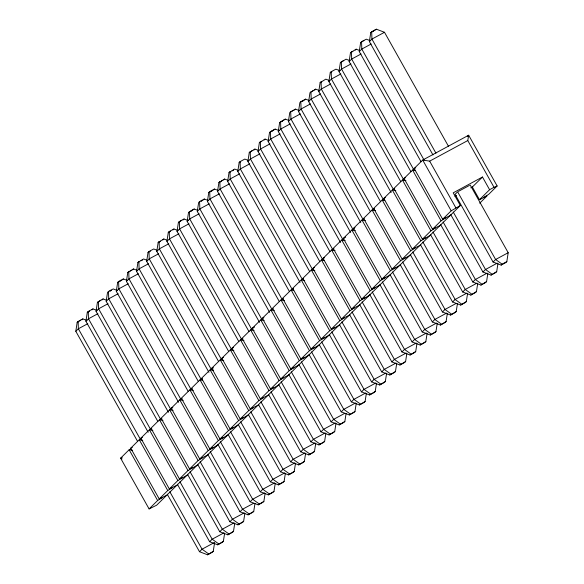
<?xml version="1.0" encoding="UTF-8"?>
<svg xmlns="http://www.w3.org/2000/svg" width="584" height="584" viewBox="0 0 584 584"><rect width="100%" height="100%" fill="white"/><g stroke="black" fill="none" stroke-linecap="round" stroke-linejoin="round"><path stroke-width="0.88" d="M137.627 441.446L75.81 331.289L77.168 322.39L78.125 321.441L82.84 318.901L86.885 320.441M148.19 432.248L85.928 321.302L87.293 312.396L88.25 311.454L92.965 308.907L97.01 310.454M157.87 421.466L96.053 311.316L97.418 302.41L103.083 298.92L106.325 300.154M168.44 412.267L106.178 301.322L107.536 292.416L108.493 291.474L113.208 288.927L117.253 290.474M178.558 402.281L116.304 291.336L117.661 282.43L118.618 281.488L123.333 278.94L127.378 280.481M188.238 391.499L126.421 281.342L127.787 272.443L133.459 268.947L136.692 270.18M198.363 381.505L136.547 271.356L137.904 262.45L143.576 258.96L146.818 260.194M208.926 372.307L146.672 261.362L148.029 252.463L148.986 251.514L153.702 248.974L157.746 250.514M218.606 361.525L156.789 251.376L158.155 242.469L163.827 238.98L167.06 240.214M228.731 351.539L166.915 241.389L168.28 232.483L169.236 231.541L173.944 228.994L177.989 230.534M238.856 341.552L177.04 231.395L178.397 222.489L179.354 221.548L184.07 219L188.114 220.548M248.974 331.559L187.165 221.409L188.523 212.503L194.195 209.014L197.428 210.247M259.544 322.361L197.282 211.415L198.648 202.517L199.604 201.568L204.312 199.02L208.364 200.567M269.669 312.374L207.408 201.429L208.765 192.523L209.722 191.581L214.438 189.033L218.482 190.574M279.342 301.592L217.533 191.435L218.891 182.537L224.563 179.04L227.797 180.281M289.467 291.599L227.651 181.449L229.016 172.543L234.688 169.053L237.922 170.287M300.037 282.401L237.776 171.462L239.141 162.556L240.097 161.615L244.806 159.067L248.85 160.607M309.717 271.618L247.901 161.469L249.258 152.563L254.931 149.073L258.164 150.307M319.835 261.632L258.026 151.482L259.384 142.576L265.056 139.087L268.29 140.321M329.96 251.646L268.144 141.489L269.509 132.59L270.465 131.641L275.173 129.093L279.225 130.641M167.265 494.261L199.502 551.712L207.59 554.8L212.306 552.252L213.262 551.311L214.627 542.405M340.53 242.448L278.269 131.502L279.627 122.596L285.299 119.107L288.532 120.34M177.383 484.267L209.627 541.726L217.715 544.814L222.431 542.266L223.387 541.317L224.614 533.309M350.648 232.454L288.394 121.508L289.752 112.61L290.708 111.661L295.424 109.113L299.468 110.661M187.508 474.281L219.752 531.732L227.84 534.82L232.556 532.272L233.512 531.331L234.732 523.315M360.773 222.468L298.512 111.522L299.877 102.616L300.833 101.674L305.549 99.127L309.593 100.667M197.633 464.295L229.87 521.746L237.965 524.834L242.674 522.286L243.63 521.344L244.857 513.329M370.453 211.685L308.637 101.536L310.002 92.63L315.667 89.14L318.908 90.374M207.751 454.301L239.995 511.759L248.083 514.84L252.799 512.292L253.755 511.35L254.982 503.335M380.578 201.692L318.762 91.542L320.12 82.636L325.792 79.147L329.026 80.38M217.876 444.314L250.12 501.766L258.208 504.853L262.924 502.306L263.88 501.364L265.107 493.349M391.141 192.501L328.88 81.556L330.245 72.65L331.201 71.708L335.917 69.16L339.961 70.7M228.001 434.321L260.245 491.779L268.333 494.86L273.042 492.319L273.998 491.37L275.225 483.355M400.821 181.719L339.005 71.562L340.37 62.656L346.035 59.166L349.276 60.4M238.126 424.334L270.363 481.785L278.451 484.873L283.167 482.326L284.123 481.384L285.35 473.369M410.946 171.725L349.13 61.575L350.488 52.669L356.16 49.18L359.394 50.414M248.244 414.341L280.488 471.799L288.576 474.887L293.292 472.339L294.248 471.39L295.475 463.382M421.064 161.739L359.255 51.582L360.613 42.683L361.569 41.734L366.285 39.186L370.329 40.734M258.369 404.354L290.613 461.805L298.701 464.893L303.417 462.346L304.373 461.404L305.593 453.388M432.97 154.921L369.373 41.595L370.738 32.689L371.694 31.748L376.41 29.2L384.498 32.288L448.534 146.401M268.494 394.368L300.731 451.819L308.827 454.907L313.535 452.359L314.491 451.41L315.718 443.402M278.612 384.374L310.856 441.825L318.944 444.913L323.66 442.365L324.616 441.424L325.843 433.408M288.737 374.388L320.981 431.839L329.069 434.927L333.785 432.379L334.741 431.437L335.968 423.422M298.862 364.394L331.099 421.852L339.194 424.933L343.903 422.385L344.859 421.444L346.086 413.428M308.987 354.408L341.224 411.859L349.312 414.947L354.028 412.399L354.984 411.457L356.211 403.442M319.105 344.414L351.349 401.872L359.437 404.96L364.153 402.412L365.109 401.464L366.336 393.455M329.23 334.428L361.474 391.879L369.562 394.966L374.278 392.419L375.235 391.477L376.454 383.462M339.355 324.434L371.592 381.892L379.688 384.98L384.396 382.432L385.352 381.483L386.579 373.475M349.473 314.447L381.717 371.898L389.805 374.986L394.521 372.439L395.477 371.497L396.704 363.482M359.598 304.461L391.842 361.912L399.93 365L404.646 362.452L405.603 361.511L406.822 353.495M369.723 294.467L401.96 351.926L410.056 355.006L414.764 352.459L415.72 351.517L416.947 343.502M379.848 284.481L412.085 341.932L420.173 345.02L424.889 342.472L425.846 341.531L427.072 333.515M389.966 274.487L422.21 331.946L430.299 335.026L435.014 332.486L435.971 331.537L437.197 323.529M400.091 264.501L432.335 321.952L440.424 325.04L445.132 322.492L446.096 321.55L447.315 313.535M410.216 254.507L442.453 311.966L450.541 315.053L455.257 312.506L456.214 311.557L457.44 303.549M420.334 244.521L452.578 301.972L460.666 305.06L465.382 302.512L466.339 301.57L467.565 293.555M430.459 234.534L462.703 291.985L470.792 295.073L475.507 292.526L476.464 291.584L477.683 283.568M440.584 224.541L472.821 281.999L480.917 285.08L485.625 282.532L486.581 281.59L487.808 273.575M450.702 214.554L482.946 272.005L491.034 275.093L495.75 272.546L496.707 271.604L497.933 263.588M506.832 261.61L502.116 264.158L495.619 259.5L457.637 191.815L455.089 194.333L493.071 262.019L501.16 265.099L505.875 262.559L506.832 261.61L508.189 252.711L470.208 185.026M467.448 136.422L468.66 135.225L497.145 185.982L494.02 187.318L467.777 140.554L468.66 135.225L422.699 160.053L414.173 168.469L442.657 219.234L450.206 215.511M79.526 321.112L80.483 320.171M100.733 300.191L97.418 302.41M110.85 290.204L109.894 291.146L111.464 290.299M120.976 280.211L120.019 281.159L121.589 280.305M130.144 271.166L131.101 270.224M181.712 220.278L178.397 222.489M190.88 211.233L191.837 210.284M201.962 200.297L201.006 201.239L202.575 200.392M212.08 190.304L211.123 191.253L212.7 190.399M221.248 181.259L222.205 180.317M252.573 150.351L249.258 152.563M271.867 131.312L272.823 130.371M281.984 121.326L282.941 120.377M292.109 111.332L293.066 110.391M303.191 100.397L302.235 101.346L303.804 100.492M312.352 91.352L313.309 90.41M343.684 60.444L340.37 62.656M363.927 40.464L360.613 42.683M373.096 31.419L374.052 30.47M81.884 319.842L82.84 318.901M92.009 309.849L92.965 308.907M102.127 299.862L103.083 298.92M122.377 279.882L123.333 278.94M132.502 269.896L133.459 268.947M162.87 239.922L163.827 238.98M172.988 229.935L173.944 228.994M183.113 219.949L184.07 219M194.195 209.014L188.523 212.503M203.356 199.969L204.312 199.02M213.481 189.975L214.438 189.033M223.606 179.989L224.563 179.04M253.974 150.015L254.931 149.073M264.099 140.029L265.056 139.087M275.173 129.093L269.509 132.59M285.299 119.107L279.627 122.596M294.467 110.062L295.424 109.113M304.592 100.068L305.549 99.127M314.71 90.082L315.667 89.14M355.203 50.122L356.16 49.18M376.41 29.2L370.738 32.689M75.81 331.289L78.358 328.777L87.79 323.682M85.928 321.302L88.483 318.784L97.908 313.688M96.053 311.316L98.608 308.797L108.033 303.702M106.178 301.322L108.726 298.804L118.158 293.716M116.304 291.336L118.851 288.817L128.283 283.722M126.421 281.342L128.976 278.831L138.401 273.735M136.547 271.356L139.094 268.837L148.526 263.742M146.672 261.362L149.219 258.851L158.651 253.755M156.789 251.376L159.344 248.857L168.769 243.762M166.915 241.389L169.47 238.871L178.894 233.775M177.04 231.395L179.587 228.877L189.019 223.789M187.165 221.409L189.712 218.891L199.137 213.795M197.282 211.415L199.838 208.897L209.262 203.809M207.408 201.429L209.955 198.91L219.387 193.815M217.533 191.435L220.08 188.924L229.512 183.829M227.651 181.449L230.206 178.93L239.63 173.835M237.776 171.462L240.331 168.944L249.755 163.849M247.901 161.469L250.448 158.95L259.88 153.862M258.026 151.482L260.573 148.964L269.998 143.868M268.144 141.489L270.699 138.97L280.123 133.882M278.269 131.502L280.816 128.984L290.248 123.888M288.394 121.508L290.942 118.997L300.373 113.902M298.512 111.522L301.067 109.004L310.491 103.908M308.637 101.536L311.184 99.017L320.616 93.922M318.762 91.542L321.309 89.023L330.741 83.935M328.88 81.556L331.435 79.037L340.859 73.942M339.005 71.562L341.56 69.043L350.984 63.955M349.13 61.575L351.678 59.057L361.109 53.962M359.255 51.582L361.803 49.071L371.234 43.975M369.373 41.595L371.928 39.077L384.498 32.288M166.768 495.217L159.213 498.94L130.728 448.176L139.262 439.759L141.635 438.482M176.886 485.224L169.338 488.947L140.853 438.19L149.38 429.773L151.76 428.488M207.254 455.257L199.706 458.98L171.221 408.223L179.748 399.806L182.128 398.522M257.873 405.311L250.324 409.034L221.84 358.277L230.366 349.86L232.746 348.575M267.998 395.317L260.442 399.04L231.957 348.283L240.491 339.866L242.864 338.581M288.24 375.337L280.692 379.067L252.208 328.303L260.734 319.886L263.114 318.601M298.366 365.35L290.81 369.073L262.326 318.317L270.859 309.9L273.232 308.615M348.976 315.404L341.428 319.127L312.944 268.37L321.47 259.953L323.85 258.668M359.102 305.41L351.553 309.133L323.069 258.376L331.595 249.959L333.975 248.674M379.344 285.437L371.796 289.16L343.312 238.396L351.838 229.979L354.218 228.694M389.47 275.444L381.921 279.167L353.437 228.41L361.963 219.993L364.343 218.708M419.838 245.477L412.289 249.2L383.805 198.443L392.331 190.026L394.711 188.742M440.088 225.497L432.532 229.22L404.048 178.463L412.581 170.046L414.954 168.761M472.354 187.004L482.479 177.018L489.596 189.705L479.471 199.699L472.354 187.004L470.77 187.858M130.721 448.899L129.137 449.753L120.611 458.17L149.095 508.927L157.622 500.51L162.345 497.604M159.213 498.94L167.747 490.524L172.47 487.611M169.338 488.947L177.864 480.53L187.011 475.237M161.885 418.502L159.505 419.786L150.979 428.203L179.463 478.96L187.99 470.543L197.137 465.244M172.003 408.508L169.63 409.793L161.096 418.21L189.581 468.967L198.115 460.55L202.838 457.644M199.706 458.98L208.232 450.563L217.379 445.264M192.253 388.528L189.873 389.813L181.347 398.23L209.831 448.994L218.358 440.577L227.504 435.277M202.378 378.541L199.998 379.826L191.472 388.243L219.956 439L228.483 430.583L237.63 425.291M212.496 368.555L210.123 369.833L201.589 378.249L230.074 429.014L238.608 420.597L247.747 415.297M221.825 358.992L220.241 359.846L211.715 368.263L240.199 419.02L248.726 410.603L253.456 407.698M250.324 409.034L258.851 400.617L263.574 397.704M260.442 399.04L268.976 390.623L278.115 385.331M252.989 328.595L250.609 329.88L242.083 338.297L270.567 389.054L279.094 380.637L283.824 377.731M280.692 379.067L289.219 370.65L293.942 367.738M290.81 369.073L299.344 360.656L308.491 355.364M283.357 298.621L280.984 299.906L272.451 308.323L300.935 359.087L309.469 350.67L318.608 345.37M293.482 288.635L291.102 289.919L282.576 298.336L311.06 349.093L319.587 340.676L328.734 335.384M303.607 278.648L301.227 279.933L292.701 288.35L321.185 339.107L329.712 330.69L338.859 325.39M312.936 269.085L311.352 269.939L302.819 278.356L331.303 329.113L339.837 320.696L344.56 317.791M341.428 319.127L349.955 310.71L354.685 307.804M351.553 309.133L360.08 300.724L369.227 295.424M344.093 238.688L341.72 239.973L333.187 248.39L361.671 299.147L370.205 290.73L374.928 287.824M371.796 289.16L380.323 280.743L385.053 277.831M381.921 279.167L390.448 270.75L399.595 265.457M374.468 208.722L372.088 210.006L363.562 218.416L392.046 269.18L400.573 260.763L409.72 255.463M384.586 198.728L382.213 200.013L373.68 208.43L402.164 259.187L410.698 250.77L415.421 247.864M412.289 249.2L420.816 240.783L429.963 235.483M404.04 179.178L402.456 180.033L393.93 188.449L422.414 239.206L430.941 230.797L435.664 227.884M432.532 229.22L441.066 220.803L445.789 217.898M442.657 219.234L451.184 210.817L460.331 205.517L453.213 192.829L482.479 177.018M460.331 205.517L156.643 505.204L149.095 508.927M479.712 203.188L487.027 195.968L479.471 199.699M497.145 185.982L488.618 194.399L483.895 197.304M199.502 551.712L202.057 549.194L213.839 542.828M209.627 541.726L212.174 539.207L223.964 532.842M219.752 531.732L222.3 529.221L234.082 522.848M229.87 521.746L232.425 519.227L244.207 512.861M239.995 511.759L242.55 509.241L253.544 503.299M250.12 501.766L252.668 499.247L264.457 492.881M260.245 491.779L262.793 489.261L274.575 482.895M270.363 481.785L272.918 479.267L284.7 472.901M280.488 471.799L283.036 469.281L294.825 462.915M290.613 461.805L293.161 459.294L304.943 452.921M300.731 451.819L303.286 449.3L315.068 442.935M310.856 441.825L313.404 439.314L325.193 432.941M320.981 431.839L323.529 429.32L335.318 422.955M331.099 421.852L333.654 419.334L344.655 413.392M341.224 411.859L343.779 409.34L355.561 402.975M351.349 401.872L353.897 399.354L365.686 392.988M361.474 391.879L364.022 389.367L375.804 382.994M371.592 381.892L374.147 379.374L385.929 373.008M381.717 371.898L384.265 369.387L396.054 363.014M391.842 361.912L394.39 359.394L406.179 353.028M401.96 351.926L404.515 349.407L416.297 343.042M412.085 341.932L414.64 339.413L426.422 333.048M422.21 331.946L424.758 329.427L436.547 323.062M432.335 321.952L434.883 319.433L446.665 313.068M442.453 311.966L445.008 309.447L456.002 303.505M452.578 301.972L455.126 299.461L466.915 293.088M462.703 291.985L465.251 289.467L477.033 283.101M472.821 281.999L475.376 279.481L487.158 273.115M482.946 272.005L485.501 269.487L497.283 263.121M493.071 262.019L495.619 259.5L508.189 252.711M207.59 554.8L213.262 551.311M217.715 544.814L223.387 541.317M227.84 534.82L233.512 531.331M237.965 524.834L243.63 521.344M248.083 514.84L253.755 511.35M258.208 504.853L263.88 501.364M268.333 494.86L273.998 491.37M278.451 484.873L284.123 481.384M288.576 474.887L294.248 471.39M298.701 464.893L304.373 461.404M308.827 454.907L314.491 451.41M318.944 444.913L324.616 441.424M329.069 434.927L334.741 431.437M339.194 424.933L344.859 421.444M349.312 414.947L354.984 411.457M359.437 404.96L365.109 401.464M369.562 394.966L375.235 391.477M379.688 384.98L385.352 381.483M389.805 374.986L395.477 371.497M399.93 365L405.603 361.511M410.056 355.006L415.72 351.517M420.173 345.02L425.846 341.531M430.299 335.026L435.971 331.537M440.424 325.04L446.096 321.55M450.541 315.053L456.214 311.557M460.666 305.06L466.339 301.57M470.792 295.073L476.464 291.584M480.917 285.08L486.581 281.59M491.034 275.093L496.707 271.604M501.16 265.099L502.116 264.158M350.488 52.669L352.846 51.399M330.245 72.65L331.814 71.803M320.12 82.636L321.689 81.789M259.384 142.576L261.741 141.306M239.141 162.556L240.71 161.71M229.016 172.543L230.585 171.696M232.155 170.849L233.731 169.995M218.891 182.537L220.46 181.682M208.765 192.523L210.342 191.676M168.28 232.483L170.63 231.206M158.155 242.469L160.512 241.199M148.029 252.463L150.387 251.186M137.904 262.45L139.481 261.603M141.051 260.756L142.62 259.902M127.787 272.443L129.356 271.589M117.661 282.43L119.231 281.583M87.293 312.396L89.651 311.126M77.168 322.39L78.738 321.536M414.173 168.469L415.757 167.615M451.184 210.817L422.699 160.053L429.671 161.14L467.777 140.554M404.048 178.463L405.632 177.602M383.805 198.443L385.389 197.582M353.437 228.41L355.021 227.556M343.312 238.396L345.692 237.111M323.069 258.376L324.653 257.522M312.944 268.37L314.528 267.508M458.425 191.391L469.419 185.449M454.951 196.406L456.535 195.552M489.596 189.705L494.02 187.318M262.326 318.317L263.917 317.462M252.208 328.303L254.58 327.018M231.957 348.283L233.542 347.429M221.84 358.277L223.424 357.415M213.299 367.409L211.715 368.263L213.248 369.022M171.221 408.223L172.806 407.362M140.853 438.19L142.438 437.336M130.728 448.176L132.312 447.322M122.195 457.316L120.611 458.17L122.144 458.929M422.414 239.206L425.546 237.871M402.164 259.187L405.296 257.851M392.046 269.18L395.171 267.844M361.671 299.147L364.803 297.811M331.303 329.113L334.435 327.777M321.185 339.107L324.317 337.771M311.06 349.093L314.192 347.757M300.935 359.087L304.067 357.751M270.567 389.054L273.699 387.718M240.199 419.02L243.331 417.684M230.074 429.014L233.206 427.678M219.956 439L223.081 437.664M209.831 448.994L212.963 447.658M189.581 468.967L192.713 467.631M179.463 478.96L182.595 477.624M415.195 170.455L412.581 170.046L441.066 220.803M405.938 180.58L402.456 180.033L430.941 230.797M395.821 190.566L392.331 190.026L420.816 240.783M384.827 200.422L382.213 200.013L410.698 250.77M375.57 210.547L372.088 210.006L400.573 260.763M365.445 220.533L361.963 219.993L390.448 270.75M355.327 230.527L351.838 229.979L380.323 280.743M345.202 240.513L341.72 239.973L370.205 290.73M335.077 250.507L331.595 249.959L360.08 300.724M324.083 260.362L321.47 259.953L349.955 310.71M314.834 270.487L311.352 269.939L339.837 320.696M304.709 280.473L301.227 279.933L329.712 330.69M293.716 290.328L291.102 289.919L319.587 340.676M284.466 300.453L280.984 299.906L309.469 350.67M274.341 310.44L270.859 309.9L299.344 360.656M264.216 320.433L260.734 319.886L289.219 370.65M254.098 330.42L250.609 329.88L279.094 380.637M243.973 340.414L240.491 339.866L268.976 390.623M233.848 350.4L230.366 349.86L258.851 400.617M223.73 360.394L220.241 359.846L248.726 410.603M213.605 370.38L210.123 369.833L238.608 420.597M202.612 380.235L199.998 379.826L228.483 430.583M193.355 390.36L189.873 389.813L218.358 440.577M183.237 400.347L179.748 399.806L208.232 450.563M173.112 410.34L169.63 409.793L198.115 460.55M162.987 420.327L159.505 419.786L187.99 470.543M152.869 430.32L149.38 429.773L177.864 480.53M142.744 440.307L139.262 439.759L167.747 490.524M132.619 450.293L129.137 449.753L157.622 500.51M491.991 274.151L485.501 269.487L453.257 212.036M481.873 284.138L475.376 279.481L443.132 222.022M471.748 294.124L465.251 289.467L433.007 232.016M461.623 304.118L455.126 299.461L422.889 242.002M451.498 314.104L445.008 309.447L412.764 251.996M441.38 324.098L434.883 319.433L402.639 261.982M431.255 334.084L424.758 329.427L392.521 271.976M421.13 344.078L414.64 339.413L382.396 281.962M411.012 354.065L404.515 349.407L372.271 291.949M400.887 364.051L394.39 359.394L362.146 301.943M390.762 374.045L384.265 369.387L352.028 311.929M380.644 384.031L374.147 379.374L341.903 321.923M370.519 394.025L364.022 389.367L331.778 331.909M360.394 404.011L353.897 399.354L321.66 341.903M350.269 414.005L343.779 409.34L311.535 351.889M340.151 423.991L333.654 419.334L301.41 361.876M330.026 433.985L323.529 429.32L291.292 371.869M319.901 443.971L313.404 439.314L281.167 381.856M309.783 453.958L303.286 449.3L271.042 391.849M299.658 463.951L293.161 459.294L260.917 401.836M289.533 473.938L283.036 469.281L250.799 411.829M279.407 483.932L272.918 479.267L240.674 421.816M269.29 493.918L262.793 489.261L230.549 431.802M259.165 503.912L252.668 499.247L220.431 441.796M249.039 513.898L242.55 509.241L210.306 451.782M238.922 523.885L232.425 519.227L200.181 461.776M228.797 533.878L222.3 529.221L190.056 471.762M218.672 543.865L212.174 539.207L179.938 481.756M208.546 553.858L202.057 549.194L169.813 491.743M435.963 153.19L371.928 39.077L371.694 31.748M429.671 161.14L455.914 207.904M424.064 160.009L361.803 49.071L361.569 41.734M413.939 170.002L351.678 59.057L351.444 51.728M403.814 179.989L341.56 69.043L341.326 61.714M393.251 189.187L331.435 79.037L331.201 71.708M383.571 199.969L321.309 89.023L321.076 81.694M373.446 209.963L311.184 99.017L310.958 91.681M363.321 219.949L301.067 109.004L300.833 101.674M353.203 229.935L290.942 118.997L290.708 111.661M343.078 239.929L280.816 128.984L280.583 121.654M332.953 249.916L270.699 138.97L270.465 131.641M322.835 259.909L260.573 148.964L260.34 141.635M312.71 269.896L250.448 158.95L250.215 151.621M302.14 279.094L240.331 168.944L240.097 161.615M292.46 289.876L230.206 178.93L229.972 171.601M282.342 299.869L220.08 188.924L219.847 181.588M272.217 309.856L209.955 198.91L209.722 191.581M262.092 319.842L199.838 208.897L199.604 201.568M251.974 329.836L189.712 218.891L189.479 211.561M241.849 339.822L179.587 228.877L179.354 221.548M231.724 349.816L169.47 238.871L169.236 231.541M221.606 359.802L159.344 248.857L159.111 241.528M211.036 369L149.219 258.851L148.986 251.514M201.356 379.782L139.094 268.837L138.868 261.508M191.231 389.769L128.976 278.831L128.743 271.494M181.113 399.763L118.851 288.817L118.618 281.488M170.988 409.749L108.726 298.804L108.493 291.474M160.863 419.743L98.608 308.797L98.375 301.468M150.745 429.729L88.483 318.784L88.25 311.454M140.62 439.723L78.358 328.777L78.125 321.441"/></g></svg>
